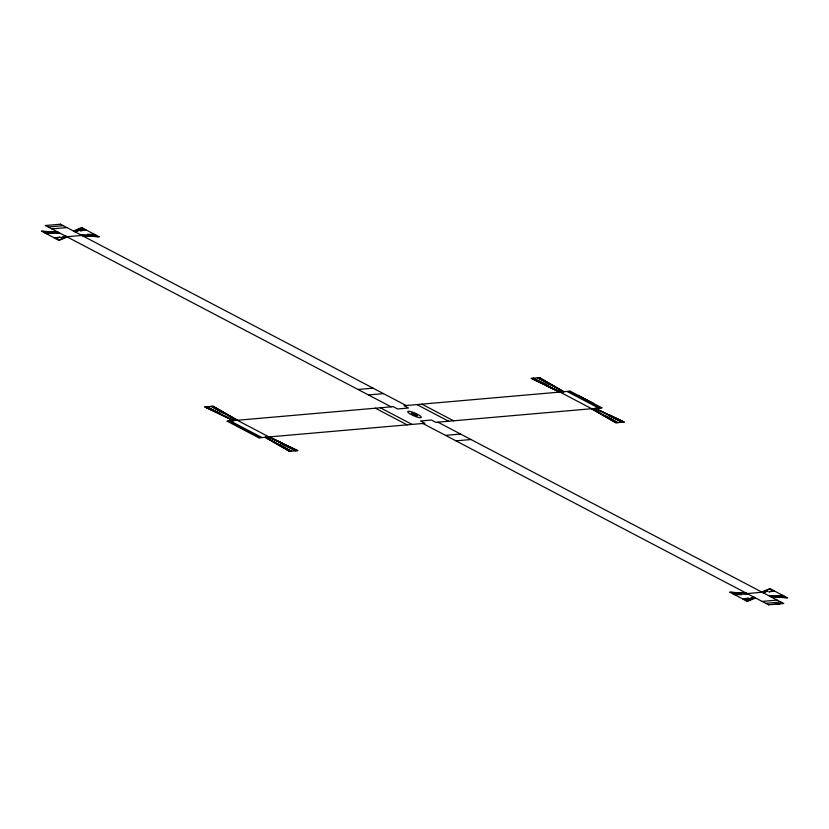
<?xml version="1.0" encoding="UTF-8"?>
<svg xmlns="http://www.w3.org/2000/svg" width="829" height="829" viewBox="0 0 829 829"><rect width="100%" height="100%" fill="white"/><g stroke="black" fill="none" stroke-linecap="round" stroke-linejoin="round"><path stroke-width="1.24" d="M60.465 224.203L45.408 225.519M768.535 604.797L783.592 603.481M755.509 597.968L747.395 601.388L729.758 592.134L746.711 593.346M73.988 231.301L81.988 227.809M66.703 236.69L58.714 240.182M761.789 592.041L769.913 588.621L787.55 597.875L770.587 596.662M762.297 592.31L770.286 588.818M755.012 597.699L747.012 601.191M73.47 231.022L81.605 227.612L99.242 236.866L82.268 235.643M67.232 236.97L59.087 240.379L41.45 231.125L58.413 232.338M55.864 238.69L60.216 237.125L54.424 237.933M84.827 229.301L80.475 230.856L86.268 230.058M744.173 599.699L748.525 598.144L742.732 598.942M773.136 590.31L768.784 591.875L774.576 591.067M74.755 231.705L79.47 230.338L74.465 231.55M754.245 597.294L749.53 598.662L754.535 597.45M772.555 604.507L776.172 604.196M776.317 604.186L779.934 603.864M81.864 235.426L66.807 236.752M747.136 593.574L762.193 592.248M48.206 226.991L63.263 225.675M51.844 228.897L66.911 227.581M358.004 389.475L373.06 388.159M539.544 377.651L531.223 378.387L560 392.055L591.699 408.718M368.418 394.936L383.475 393.62M227.094 421.173L393.184 406.645L397.599 408.966L408.469 408.013L404.065 405.702L570.145 391.174M578.082 395.329L585.709 399.329M586.03 399.495L593.657 403.495M258.855 437.826L424.935 423.298L420.531 420.987L431.401 420.034L435.816 422.355L601.906 407.827M445.525 435.38L460.582 434.064M289.456 451.349L297.777 450.613L269 436.945L237.301 420.282M455.94 440.841L470.996 439.525M762.089 601.419L777.156 600.103M765.737 603.325L780.794 602.009M46.113 233.571L52.869 233.27L44.673 232.814M782.887 595.429L776.131 595.73L784.327 596.186M94.579 234.42L87.273 234.42L96.019 235.177M734.421 594.58L741.727 594.58L732.981 593.823M59.408 232.866L51.864 232.752L59.698 233.022M769.592 596.134L777.136 596.248L769.302 595.978M80.993 234.97L89.263 235.467L81.283 235.125M748.007 594.03L739.737 593.533L747.717 593.875M41.833 231.322L58.932 232.617M82.102 235.55L98.869 236.669M730.131 592.331L746.898 593.45M787.167 597.678L770.068 596.383M601.854 407.827L570.103 391.174M227.146 421.173L258.897 437.826M595.44 408.386L624.05 422.075M545.803 385.392L559.762 392.076M233.56 420.614L204.95 406.925M233.312 420.635L204.763 406.935L213.115 406.21L237.488 420.272L212.949 406.22M609.626 415.06L624.237 422.065L615.885 422.79L591.502 408.728M531.379 378.366L559.844 392.076L545.71 385.205M297.621 450.634L269.156 436.924L283.29 443.795M532.726 378.252L547.13 385.091L533.41 378.19M622.703 422.199L608.569 415.339L622.019 422.251M206.297 406.801L220.431 413.661L206.981 406.749M296.274 450.748L281.87 443.909L295.59 450.81M595.067 408.417L609.046 415.298L595.212 408.407M233.933 420.583L219.954 413.702L233.788 420.593M568.777 391.288L600.528 407.941M567.046 391.443L598.797 408.096M421.847 404.137L453.598 420.8M416.904 404.573L448.655 421.225M60.362 224.151L406.158 405.516M437.909 422.168L783.695 603.533M45.305 225.467L391.091 406.832M422.842 423.484L768.638 604.849M380.345 407.775L412.096 424.427M375.402 408.2L407.153 424.862M230.203 420.904L261.954 437.557M228.472 421.059L260.223 437.712M537.358 377.848L550.352 384.801L538.031 377.786M291.642 451.152L278.648 444.199L290.969 451.214M618.082 422.603L605.077 415.64L617.398 422.655M210.918 406.397L223.923 413.36L211.602 406.345M563.461 391.754L550.829 384.76L563.316 391.765M265.539 437.246L278.171 444.24L265.684 437.235M592.113 408.676L604.6 415.681L591.979 408.687M236.887 420.324L224.4 413.319L237.021 420.313M539.389 377.672L563.689 391.734M591.595 408.728L616.051 422.78M289.611 451.328L265.311 437.266M539.565 377.651L563.938 391.713M265.073 437.287L289.435 451.349M83.097 228.389L78.651 229.902L83.097 228.389M749.965 598.89L745.903 600.611L749.965 598.89M65.937 236.286L61.222 237.654L65.937 236.286M767.343 591.118L763.063 592.714L767.343 591.118M219.747 413.723L205.468 406.873L219.747 413.723M546.394 385.153L560.363 392.024L546.394 385.153M282.813 443.836L268.637 436.976L282.813 443.836M609.429 415.256L623.532 422.127L609.429 415.256M412.086 413.899A3.181 0.642 23.4 0 0 417.142 415.889A3.181 0.642 23.4 0 0 414.262 413.712A3.181 0.642 23.4 0 0 412.086 413.899M409.681 413.661A7.42 1.492 23.4 0 0 421.101 417.64A7.42 1.492 23.4 0 0 412.718 412.2A7.42 1.492 23.4 0 0 409.681 413.661"/></g></svg>
